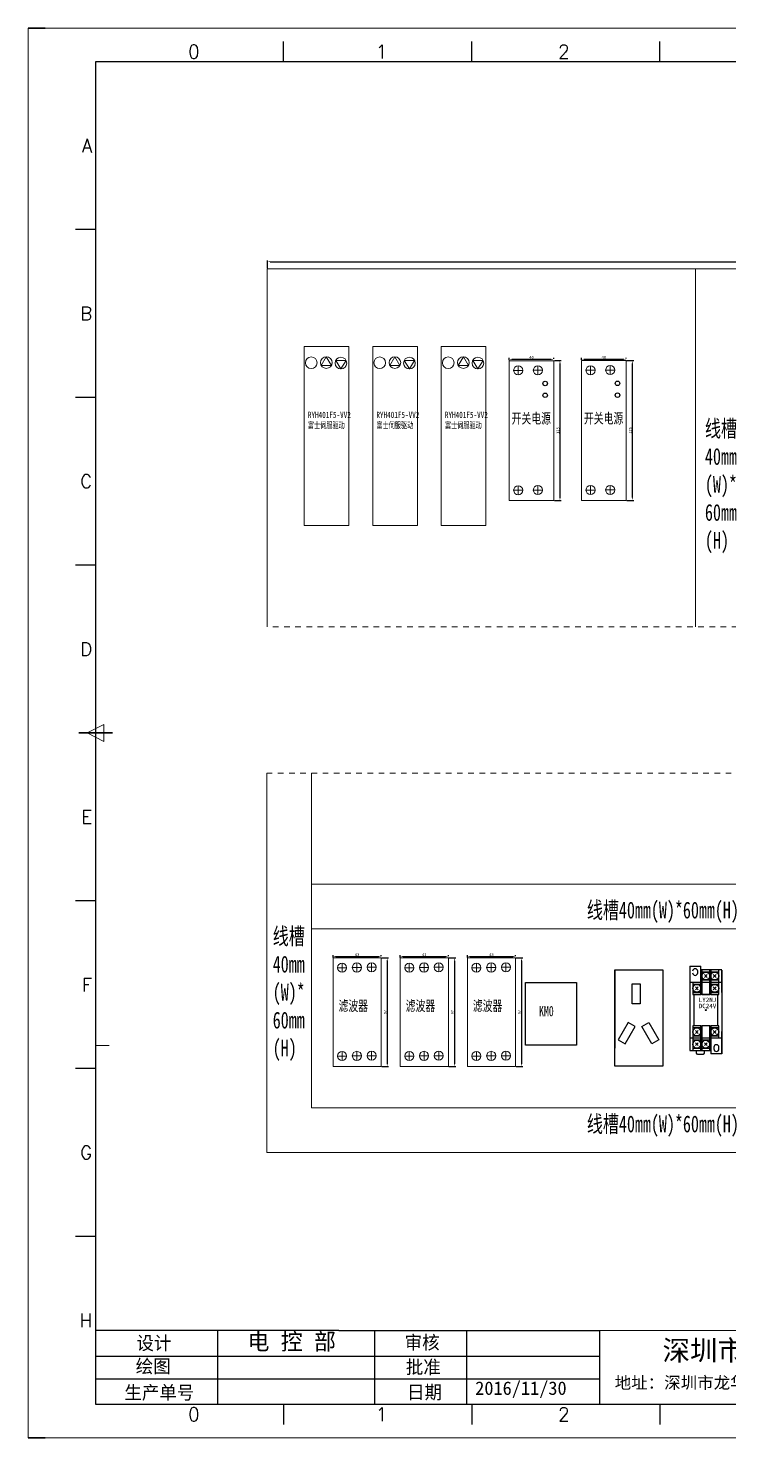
# Model space of a CAD drawing. Extents: x 35123 to 43919, y -4314 to -326.
# Drawn here: x 39867 to 40493, y -1586 to -326 of the extents above; entities that cross this region are included whole.
import ezdxf
from ezdxf.enums import TextEntityAlignment as Align

# ---------------------------------------------------------------- set-up
doc = ezdxf.new("R2010")
doc.units = 0
doc.header["$MEASUREMENT"] = 0
doc.linetypes.add('10', pattern=[20, 5, -5, 5, -5])
for name, color, linetype in [('AE_BOR', 1, 'Continuous'), ('DIM', 1, 'Continuous'), ('TEXT', 2, 'Continuous'), ('Z_OM_OUTLINE', 7, 'Continuous'), ('外形線', 7, 'Continuous'), ('细实线层', 7, 'Continuous')]:
    doc.layers.add(name, color=color, linetype=linetype)
doc.layers.add('標注', color=95, linetype='Continuous', lineweight=13)
doc.styles.add('ST', font='SimSun.ttf', dxfattribs={"width": 0.8, "height": 300})
doc.styles.add('WD', font='romans.shx', dxfattribs={"bigfont": 'gbcbig.shx'})
doc.styles.add('宋', font='SimSun.ttf', dxfattribs={"width": 0.7})
doc.dimstyles.new('AM_ISO', dxfattribs={"dimtxt": 2.5, "dimasz": 2.5, "dimexe": 1.25, "dimexo": 0.5, "dimgap": 0.5, "dimtad": 1, "dimdsep": 46, "dimtxsty": 'Standard', "dimcen": 0, "dimclrd": 5, "dimclre": 5, "dimclrt": 1, "dimadec": 0, "dimazin": 2, "dimtp": 0.1, "dimtm": 0.1, "dimtfac": 0.71, "dimtmove": 0, "dimatfit": 3, "dimfxl": 1, "dimtfillclr": 6, "dimlwd": -1, "dimlwe": -1, "dimarcsym": 0})

# ---------------------------------------------------------------- blocks, each defined once
blk = doc.blocks.new('gb_a2_a')
for p, q in [((584, 410), (25, 410)), ((25, 410), (25, 10)), ((25, 10), (584, 10))]:
    blk.add_line(p, q)
at = {"lineweight": 9, "ltscale": 0.1}
blk.add_line((25, 116.86), (29, 116.86), dxfattribs=at)
at = {"layer": 'AE_BOR', "lineweight": 30}
for p, q in [((10, 420), (4.93, 420)), ((4.93, 0), (10, 0))]:
    blk.add_line(p, q, dxfattribs=at)
at = {"layer": 'AE_BOR', "color": 1, "lineweight": 15}
for p, q in [((4.93, 420), (598.93, 420)), ((4.93, 0), (4.93, 420)), ((22.5, 210), (27.5, 212.5)), ((27.5, 207.5), (22.5, 210)), ((27.5, 212.5), (27.5, 207.5)), ((598.93, 0), (4.93, 0))]:
    blk.add_line(p, q, dxfattribs=at)
at = {"layer": 'AE_BOR'}
for p, q in [((81, 410), (81, 416)), ((137, 410), (137, 416)), ((193, 410), (193, 416)), ((25, 360), (19, 360)), ((25, 310), (19, 310)), ((25, 260), (19, 260)), ((25, 160), (19, 160)), ((25, 110), (19, 110)), ((25, 60), (19, 60)), ((81, 10), (81, 4)), ((137, 10), (137, 4)), ((193, 10), (193, 4))]:
    blk.add_line(p, q, dxfattribs=at)
at = {"layer": 'AE_BOR', "color": 2, "lineweight": 30}
blk.add_line((20, 210), (30, 210), dxfattribs=at)
at = {"layer": 'AE_BOR', "style": 'WD'}
for s, p in [('0', (54.27, 411)), ('1', (110.12, 411)), ('2', (164.42, 411)), ('0', (54.27, 5)), ('1', (110.12, 5)), ('2', (164.42, 5))]:
    blk.add_text(s, height=4, dxfattribs=at).set_placement(p, align=Align.CENTER)
for s, p in [('A', (24, 385)), ('B', (24, 335)), ('C', (24, 285)), ('D', (24, 235)), ('E', (24, 185)), ('F', (24, 135)), ('G', (24, 85)), ('H', (24, 35))]:
    blk.add_text(s, height=4, dxfattribs=at).set_placement(p, align=Align.MIDDLE_RIGHT)
blk = doc.blocks.new('*D99')
at = {"color": 5}
for p, q in [((40080.8, -540.9), (40080.8, -533.9)), ((40083.3, -535.1), (41458.3, -535.1)), ((41460.8, -540.9), (41460.8, -533.9))]:
    blk.add_line(p, q, dxfattribs=at)
at = {"color": 5, "lineweight": 0}
for points in [[(40083.3, -534.7), (40083.3, -535.5), (40080.8, -535.1)], [(41458.3, -534.7), (41458.3, -535.5), (41460.8, -535.1)]]:
    blk.add_solid(points, dxfattribs=at)
at = {"layer": 'Defpoints', "color": 0, "lineweight": 0}
for p in [(40080.8, -541.4), (41460.8, -535.1), (41460.8, -541.4)]:
    blk.add_point(p, dxfattribs=at)
at = {"color": 1, "lineweight": 0, "insert": (40770.8, -533.4), "char_height": 2.5, "attachment_point": 5}
blk.add_mtext('1380', dxfattribs=at)
blk = doc.blocks.new('*D138')
at = {"color": 5}
for p, q in [((40296.8, -623), (40296.8, -621)), ((40299.3, -622.3), (40334.3, -622.3)), ((40336.8, -621.8), (40336.8, -621))]:
    blk.add_line(p, q, dxfattribs=at)
at = {"color": 5, "lineweight": 0}
for points in [[(40299.3, -621.9), (40299.3, -622.7), (40296.8, -622.3)], [(40334.3, -621.9), (40334.3, -622.7), (40336.8, -622.3)]]:
    blk.add_solid(points, dxfattribs=at)
at = {"layer": 'Defpoints', "color": 0, "lineweight": 0}
for p in [(40296.8, -623.5), (40336.8, -622.3), (40336.8, -622.3)]:
    blk.add_point(p, dxfattribs=at)
at = {"color": 1, "lineweight": 0, "insert": (40316.8, -620.5), "char_height": 2.5, "attachment_point": 5}
blk.add_mtext('40', dxfattribs=at)
blk = doc.blocks.new('*D139')
at = {"color": 5}
for p, q in [((40337.3, -623.5), (40343.4, -623.5)), ((40342.2, -626), (40342.2, -746)), ((40337.3, -748.5), (40343.4, -748.5))]:
    blk.add_line(p, q, dxfattribs=at)
at = {"color": 5, "lineweight": 0}
for points in [[(40341.8, -626), (40342.6, -626), (40342.2, -623.5)], [(40341.8, -746), (40342.6, -746), (40342.2, -748.5)]]:
    blk.add_solid(points, dxfattribs=at)
at = {"layer": 'Defpoints', "color": 0, "lineweight": 0}
for p in [(40336.8, -623.5), (40336.8, -748.5), (40342.2, -748.5)]:
    blk.add_point(p, dxfattribs=at)
at = {"color": 1, "lineweight": 0, "insert": (40340.4, -686), "char_height": 2.5, "attachment_point": 5, "rotation": 90}
blk.add_mtext('125', dxfattribs=at)
blk = doc.blocks.new('*D140')
at = {"color": 5}
for p, q in [((40139.5, -1156.9), (40139.5, -1154.9)), ((40142, -1156.2), (40180, -1156.2)), ((40182.5, -1155.7), (40182.5, -1154.9))]:
    blk.add_line(p, q, dxfattribs=at)
at = {"color": 5, "lineweight": 0}
for points in [[(40142, -1155.7), (40142, -1156.6), (40139.5, -1156.2)], [(40180, -1155.7), (40180, -1156.6), (40182.5, -1156.2)]]:
    blk.add_solid(points, dxfattribs=at)
at = {"layer": 'Defpoints', "color": 0, "lineweight": 0}
for p in [(40139.5, -1157.4), (40182.5, -1156.2), (40182.5, -1156.2)]:
    blk.add_point(p, dxfattribs=at)
at = {"color": 1, "lineweight": 0, "insert": (40161, -1154.4), "char_height": 2.5, "attachment_point": 5}
blk.add_mtext('43', dxfattribs=at)
blk = doc.blocks.new('*D141')
at = {"color": 5}
for p, q in [((40183, -1157.4), (40189.1, -1157.4)), ((40187.9, -1159.9), (40187.9, -1251.9)), ((40183, -1254.4), (40189.1, -1254.4))]:
    blk.add_line(p, q, dxfattribs=at)
at = {"color": 5, "lineweight": 0}
for points in [[(40187.4, -1159.9), (40188.3, -1159.9), (40187.9, -1157.4)], [(40187.4, -1251.9), (40188.3, -1251.9), (40187.9, -1254.4)]]:
    blk.add_solid(points, dxfattribs=at)
at = {"layer": 'Defpoints', "color": 0, "lineweight": 0}
for p in [(40182.5, -1157.4), (40182.5, -1254.4), (40187.9, -1254.4)]:
    blk.add_point(p, dxfattribs=at)
at = {"color": 1, "lineweight": 0, "insert": (40186.1, -1205.9), "char_height": 2.5, "attachment_point": 5, "rotation": 90}
blk.add_mtext('97', dxfattribs=at)
blk = doc.blocks.new('*D142')
at = {"color": 5}
for p, q in [((40199.5, -1156.9), (40199.5, -1154.9)), ((40202, -1156.2), (40240, -1156.2)), ((40242.5, -1155.7), (40242.5, -1154.9))]:
    blk.add_line(p, q, dxfattribs=at)
at = {"color": 5, "lineweight": 0}
for points in [[(40202, -1155.7), (40202, -1156.6), (40199.5, -1156.2)], [(40240, -1155.7), (40240, -1156.6), (40242.5, -1156.2)]]:
    blk.add_solid(points, dxfattribs=at)
at = {"layer": 'Defpoints', "color": 0, "lineweight": 0}
for p in [(40199.5, -1157.4), (40242.5, -1156.2), (40242.5, -1156.2)]:
    blk.add_point(p, dxfattribs=at)
at = {"color": 1, "lineweight": 0, "insert": (40221, -1154.4), "char_height": 2.5, "attachment_point": 5}
blk.add_mtext('43', dxfattribs=at)
blk = doc.blocks.new('*D143')
at = {"color": 5}
for p, q in [((40243, -1157.4), (40249.1, -1157.4)), ((40247.9, -1159.9), (40247.9, -1251.9)), ((40243, -1254.4), (40249.1, -1254.4))]:
    blk.add_line(p, q, dxfattribs=at)
at = {"color": 5, "lineweight": 0}
for points in [[(40247.4, -1159.9), (40248.3, -1159.9), (40247.9, -1157.4)], [(40247.4, -1251.9), (40248.3, -1251.9), (40247.9, -1254.4)]]:
    blk.add_solid(points, dxfattribs=at)
at = {"layer": 'Defpoints', "color": 0, "lineweight": 0}
for p in [(40242.5, -1157.4), (40242.5, -1254.4), (40247.9, -1254.4)]:
    blk.add_point(p, dxfattribs=at)
at = {"color": 1, "lineweight": 0, "insert": (40246.1, -1205.9), "char_height": 2.5, "attachment_point": 5, "rotation": 90}
blk.add_mtext('97', dxfattribs=at)
blk = doc.blocks.new('*D144')
at = {"color": 5}
for p, q in [((40259.5, -1156.9), (40259.5, -1154.9)), ((40262, -1156.2), (40300, -1156.2)), ((40302.5, -1155.7), (40302.5, -1154.9))]:
    blk.add_line(p, q, dxfattribs=at)
at = {"color": 5, "lineweight": 0}
for points in [[(40262, -1155.7), (40262, -1156.6), (40259.5, -1156.2)], [(40300, -1155.7), (40300, -1156.6), (40302.5, -1156.2)]]:
    blk.add_solid(points, dxfattribs=at)
at = {"layer": 'Defpoints', "color": 0, "lineweight": 0}
for p in [(40259.5, -1157.4), (40302.5, -1156.2), (40302.5, -1156.2)]:
    blk.add_point(p, dxfattribs=at)
at = {"color": 1, "lineweight": 0, "insert": (40281, -1154.4), "char_height": 2.5, "attachment_point": 5}
blk.add_mtext('43', dxfattribs=at)
blk = doc.blocks.new('*D145')
at = {"color": 5}
for p, q in [((40303, -1157.4), (40309.1, -1157.4)), ((40307.9, -1159.9), (40307.9, -1251.9)), ((40303, -1254.4), (40309.1, -1254.4))]:
    blk.add_line(p, q, dxfattribs=at)
at = {"color": 5, "lineweight": 0}
for points in [[(40307.4, -1159.9), (40308.3, -1159.9), (40307.9, -1157.4)], [(40307.4, -1251.9), (40308.3, -1251.9), (40307.9, -1254.4)]]:
    blk.add_solid(points, dxfattribs=at)
at = {"layer": 'Defpoints', "color": 0, "lineweight": 0}
for p in [(40302.5, -1157.4), (40302.5, -1254.4), (40307.9, -1254.4)]:
    blk.add_point(p, dxfattribs=at)
at = {"color": 1, "lineweight": 0, "insert": (40306.1, -1205.9), "char_height": 2.5, "attachment_point": 5, "rotation": 90}
blk.add_mtext('97', dxfattribs=at)
blk = doc.blocks.new('*D147')
at = {"color": 5}
for p, q in [((40361.4, -622.9), (40361.4, -620.9)), ((40363.9, -622.2), (40398.9, -622.2)), ((40401.4, -621.7), (40401.4, -620.9))]:
    blk.add_line(p, q, dxfattribs=at)
at = {"color": 5, "lineweight": 0}
for points in [[(40363.9, -621.8), (40363.9, -622.6), (40361.4, -622.2)], [(40398.9, -621.8), (40398.9, -622.6), (40401.4, -622.2)]]:
    blk.add_solid(points, dxfattribs=at)
at = {"layer": 'Defpoints', "color": 0, "lineweight": 0}
for p in [(40361.4, -623.4), (40401.4, -622.2), (40401.4, -622.2)]:
    blk.add_point(p, dxfattribs=at)
at = {"color": 1, "lineweight": 0, "insert": (40381.4, -620.4), "char_height": 2.5, "attachment_point": 5}
blk.add_mtext('40', dxfattribs=at)
blk = doc.blocks.new('*D148')
at = {"color": 5}
for p, q in [((40401.9, -623.4), (40408.1, -623.4)), ((40406.8, -625.9), (40406.8, -745.9)), ((40401.9, -748.4), (40408.1, -748.4))]:
    blk.add_line(p, q, dxfattribs=at)
at = {"color": 5, "lineweight": 0}
for points in [[(40406.4, -625.9), (40407.2, -625.9), (40406.8, -623.4)], [(40406.4, -745.9), (40407.2, -745.9), (40406.8, -748.4)]]:
    blk.add_solid(points, dxfattribs=at)
at = {"layer": 'Defpoints', "color": 0, "lineweight": 0}
for p in [(40401.4, -623.4), (40401.4, -748.4), (40406.8, -748.4)]:
    blk.add_point(p, dxfattribs=at)
at = {"color": 1, "lineweight": 0, "insert": (40405.1, -685.9), "char_height": 2.5, "attachment_point": 5, "rotation": 90}
blk.add_mtext('125', dxfattribs=at)

msp = doc.modelspace()

# ---------------------------------------------------------------- linework, layer by layer
at = {"lineweight": 0}
for p, q in [((40080.758, -541.415), (41460.758, -541.415)), ((40463.254, -541.415), (40463.254, -861.415)), ((40113.703, -610.892), (40113.703, -770.892)), ((40153.703, -610.892), (40113.703, -610.892)), ((40153.703, -770.892), (40153.703, -610.892)), ((40174.9, -610.892), (40174.9, -770.892)), ((40214.9, -610.892), (40174.9, -610.892)), ((40214.9, -770.892), (40214.9, -610.892)), ((40236.098, -610.892), (40236.098, -770.892)), ((40276.098, -610.892), (40236.098, -610.892)), ((40276.098, -770.892), (40276.098, -610.892)), ((40133.499, -620.054), (40128.91, -627.734)), ((40128.91, -627.734), (40138.088, -627.734)), ((40133.499, -620.054), (40138.088, -627.734)), ((40141.931, -623.222), (40151.109, -623.222)), ((40146.52, -630.902), (40141.931, -623.222)), ((40146.52, -630.902), (40151.109, -623.222)), ((40194.697, -620.054), (40190.108, -627.734)), ((40190.108, -627.734), (40199.285, -627.734)), ((40194.697, -620.054), (40199.285, -627.734)), ((40203.129, -623.222), (40212.306, -623.222)), ((40207.718, -630.902), (40203.129, -623.222)), ((40207.718, -630.902), (40212.306, -623.222)), ((40255.895, -620.054), (40251.306, -627.734)), ((40251.306, -627.734), (40260.483, -627.734)), ((40255.895, -620.054), (40260.483, -627.734)), ((40264.327, -623.222), (40273.504, -623.222)), ((40268.915, -630.902), (40264.327, -623.222)), ((40268.915, -630.902), (40273.504, -623.222)), ((40296.802, -623.55), (40336.802, -623.55)), ((40296.802, -748.55), (40296.802, -623.55)), ((40304.888, -628.181), (40304.888, -636.298)), ((40322.463, -628.017), (40322.463, -636.134)), ((40336.802, -623.55), (40336.802, -748.55)), ((40361.421, -623.433), (40401.421, -623.433)), ((40361.421, -748.433), (40361.421, -623.433)), ((40369.507, -628.064), (40369.507, -636.182)), ((40387.082, -627.9), (40387.082, -636.018)), ((40401.421, -623.433), (40401.421, -748.433)), ((40300.829, -632.24), (40308.947, -632.24)), ((40318.404, -632.076), (40326.522, -632.076)), ((40365.449, -632.123), (40373.566, -632.123)), ((40383.024, -631.959), (40391.141, -631.959)), ((40300.829, -739.323), (40308.947, -739.323)), ((40304.888, -735.264), (40304.888, -743.381)), ((40318.404, -739.159), (40326.522, -739.159)), ((40322.463, -735.1), (40322.463, -743.217)), ((40365.449, -739.206), (40373.566, -739.206)), ((40369.507, -735.147), (40369.507, -743.265)), ((40383.024, -739.042), (40391.141, -739.042)), ((40387.082, -734.983), (40387.082, -743.101)), ((40336.802, -748.55), (40296.802, -748.55)), ((40401.421, -748.433), (40361.421, -748.433)), ((40113.703, -770.892), (40153.703, -770.892)), ((40174.9, -770.892), (40214.9, -770.892)), ((40236.098, -770.892), (40276.098, -770.892)), ((40080.258, -992.352), (40080.258, -1331.352)), ((40120.258, -1291.352), (40120.258, -992.352)), ((40120.258, -1091.352), (40835.826, -1091.352)), ((40120.258, -1131.352), (40666.739, -1131.352)), ((40139.516, -1157.409), (40182.516, -1157.409)), ((40139.516, -1254.409), (40139.516, -1157.409)), ((40182.516, -1157.409), (40182.516, -1254.409)), ((40199.516, -1157.409), (40242.516, -1157.409)), ((40199.516, -1254.409), (40199.516, -1157.409)), ((40242.516, -1157.409), (40242.516, -1254.409)), ((40259.516, -1157.409), (40302.516, -1157.409)), ((40259.516, -1254.409), (40259.516, -1157.409)), ((40302.516, -1157.409), (40302.516, -1254.409)), ((40143.543, -1166.098), (40151.66, -1166.098)), ((40147.602, -1162.04), (40147.602, -1170.157)), ((40156.714, -1165.934), (40164.831, -1165.934)), ((40160.772, -1161.876), (40160.772, -1169.993)), ((40169.884, -1165.77), (40178.002, -1165.77)), ((40173.943, -1161.712), (40173.943, -1169.829)), ((40203.543, -1166.098), (40211.66, -1166.098)), ((40207.602, -1162.04), (40207.602, -1170.157)), ((40216.714, -1165.934), (40224.831, -1165.934)), ((40220.772, -1161.876), (40220.772, -1169.993)), ((40229.884, -1165.77), (40238.002, -1165.77)), ((40233.943, -1161.712), (40233.943, -1169.829)), ((40263.543, -1166.098), (40271.66, -1166.098)), ((40267.602, -1162.04), (40267.602, -1170.157)), ((40276.714, -1165.934), (40284.831, -1165.934)), ((40280.772, -1161.876), (40280.772, -1169.993)), ((40289.884, -1165.77), (40298.002, -1165.77)), ((40293.943, -1161.712), (40293.943, -1169.829)), ((40143.543, -1245.087), (40151.66, -1245.087)), ((40147.602, -1241.028), (40147.602, -1249.146)), ((40156.714, -1244.923), (40164.831, -1244.923)), ((40160.772, -1240.864), (40160.772, -1248.981)), ((40169.884, -1244.759), (40178.002, -1244.759)), ((40173.943, -1240.7), (40173.943, -1248.817)), ((40203.543, -1245.087), (40211.66, -1245.087)), ((40207.602, -1241.028), (40207.602, -1249.146)), ((40216.714, -1244.923), (40224.831, -1244.923)), ((40220.772, -1240.864), (40220.772, -1248.981)), ((40229.884, -1244.759), (40238.002, -1244.759)), ((40233.943, -1240.7), (40233.943, -1248.817)), ((40263.543, -1245.087), (40271.66, -1245.087)), ((40267.602, -1241.028), (40267.602, -1249.146)), ((40276.714, -1244.923), (40284.831, -1244.923)), ((40280.772, -1240.864), (40280.772, -1248.981)), ((40289.884, -1244.759), (40298.002, -1244.759)), ((40293.943, -1240.7), (40293.943, -1248.817)), ((40182.516, -1254.409), (40139.516, -1254.409)), ((40242.516, -1254.409), (40199.516, -1254.409)), ((40302.516, -1254.409), (40259.516, -1254.409)), ((40680, -1291.352), (40120.258, -1291.352)), ((41460.758, -1331.352), (40080.258, -1331.352)), ((40380.258, -1331.352), (40080.258, -1331.352)), ((41460.758, -1331.352), (40080.258, -1331.352)), ((40380.258, -1331.352), (40080.258, -1331.352))]:
    msp.add_line(p, q, dxfattribs=at)
at = {"linetype": '10', "lineweight": 0}
for p, q in [((41460.758, -861.415), (40080.758, -861.415)), ((40080.258, -992.352), (41461.258, -992.352))]:
    msp.add_line(p, q, dxfattribs=at)
at = {"linetype": 'Continuous'}
for p, q in [((40391.223, -1238.091), (40391.223, -1168.091)), ((40391.223, -1168.091), (40391.223, -1238.091)), ((40486.733, -1168.237), (40486.733, -1243.237)), ((40461.733, -1189.987), (40461.733, -1217.987)), ((40483.233, -1189.987), (40461.733, -1189.987)), ((40483.233, -1217.987), (40483.233, -1189.987))]:
    msp.add_line(p, q, dxfattribs=at)
for p, q in [((40391.223, -1168.091), (40434.223, -1168.091)), ((40391.223, -1254.091), (40391.223, -1168.091)), ((40434.223, -1168.091), (40434.223, -1254.091)), ((40486.733, -1168.237), (40486.733, -1243.237)), ((40486.733, -1168.237), (40486.733, -1243.237)), ((40486.733, -1168.237), (40486.733, -1243.237)), ((40486.733, -1181.237), (40486.733, -1168.237)), ((40486.733, -1168.237), (40486.733, -1188.237)), ((40486.733, -1181.237), (40486.733, -1168.237)), ((40486.733, -1188.237), (40486.733, -1181.237)), ((40486.733, -1188.237), (40486.733, -1181.237)), ((40486.733, -1223.237), (40486.733, -1230.237)), ((40486.733, -1243.237), (40486.733, -1223.237)), ((40486.733, -1243.237), (40486.733, -1223.237)), ((40434.223, -1254.091), (40391.223, -1254.091)), ((40144.676, -1490.335), (39927.383, -1490.335)), ((39927.383, -1490.335), (39927.383, -1556.326)), ((40036.204, -1490.335), (40036.204, -1556.326)), ((40144.676, -1490.335), (40377.509, -1490.335)), ((40176.49, -1490.335), (40176.49, -1556.326)), ((40258.828, -1490.335), (40258.828, -1556.335)), ((40377.509, -1490.335), (40377.509, -1556.326)), ((39927.383, -1556.326), (41604.383, -1556.326))]:
    msp.add_line(p, q)
at = {"lineweight": 9, "ltscale": 0.1}
msp.add_line((40377.509, -1490.335), (40651.983, -1490.335), dxfattribs=at)
at = {"ltscale": 2}
for p, q in [((39927.383, -1513.386), (40377.509, -1513.206)), ((39927.383, -1533.479), (40377.509, -1533.479))]:
    msp.add_line(p, q, dxfattribs=at)
for points in [[(40311.274, -1179.491), (40356.874, -1179.491), (40356.874, -1235.491), (40311.274, -1235.491)], [(40406.723, -1180.43), (40413.93, -1180.43), (40413.93, -1198.431), (40406.723, -1198.431)], [(40409.444, -1218.686), (40403.202, -1215.082), (40394.201, -1230.671), (40400.443, -1234.275)], [(40415.346, -1218.686), (40421.588, -1215.082), (40430.589, -1230.671), (40424.347, -1234.275)]]:
    msp.add_lwpolyline(points, close=True)
at = {"lineweight": 0}
for centre, radius in [((40119.993, -625.407), 5.211), ((40133.499, -625.265), 5.211), ((40146.52, -625.691), 5.211), ((40181.191, -625.407), 5.211), ((40194.697, -625.265), 5.211), ((40207.718, -625.691), 5.211), ((40242.389, -625.407), 5.211), ((40255.895, -625.265), 5.211), ((40268.915, -625.691), 5.211), ((40304.888, -632.24), 4.059), ((40322.463, -632.076), 4.059), ((40369.507, -632.123), 4.059), ((40387.082, -631.959), 4.059), ((40304.888, -739.323), 4.059), ((40322.463, -739.159), 4.059), ((40369.507, -739.206), 4.059), ((40387.082, -739.042), 4.059), ((40147.602, -1166.098), 4.059), ((40160.772, -1165.934), 4.059), ((40173.943, -1165.77), 4.059), ((40207.602, -1166.098), 4.059), ((40220.772, -1165.934), 4.059), ((40233.943, -1165.77), 4.059), ((40267.602, -1166.098), 4.059), ((40280.772, -1165.934), 4.059), ((40293.943, -1165.77), 4.059), ((40147.602, -1245.087), 4.059), ((40160.772, -1244.923), 4.059), ((40173.943, -1244.759), 4.059), ((40207.602, -1245.087), 4.059), ((40220.772, -1244.923), 4.059), ((40233.943, -1244.759), 4.059), ((40267.602, -1245.087), 4.059), ((40280.772, -1244.923), 4.059), ((40293.943, -1244.759), 4.059)]:
    msp.add_circle(centre, radius, dxfattribs=at)
at = {"linetype": 'Continuous'}
for centre, radius in [((40328.983, -643.866), 2.01), ((40393.602, -643.749), 2.01), ((40328.983, -654.434), 2.01), ((40393.602, -654.317), 2.01), ((40472.483, -1203.987), 0.5)]:
    msp.add_circle(centre, radius, dxfattribs=at)
at = {"layer": 'DIM'}
msp.add_line((40486.733, -1168.237), (40486.733, -1243.237), dxfattribs=at)
at = {"layer": 'TEXT', "linetype": 'Continuous'}
for p, q in [((40391.223, -1168.091), (40391.223, -1238.091)), ((40486.733, -1168.237), (40486.733, -1238.237))]:
    msp.add_line(p, q, dxfattribs=at)
at = {"layer": 'Z_OM_OUTLINE'}
for p, q in [((40458.233, -1164.737), (40467.983, -1164.737)), ((40458.233, -1164.737), (40458.233, -1239.987)), ((40465.233, -1170.737), (40465.233, -1169.237)), ((40467.983, -1189.987), (40467.983, -1164.737)), ((40486.733, -1167.987), (40467.983, -1167.987)), ((40468.983, -1167.987), (40468.983, -1189.987)), ((40475.983, -1169.987), (40468.983, -1169.987)), ((40475.983, -1189.987), (40475.983, -1167.987)), ((40476.983, -1167.987), (40476.983, -1189.987)), ((40483.983, -1169.987), (40476.983, -1169.987)), ((40483.983, -1189.987), (40483.983, -1167.987)), ((40458.233, -1178.987), (40486.733, -1178.987)), ((40460.983, -1178.987), (40460.983, -1189.987)), ((40467.983, -1180.987), (40460.983, -1180.987)), ((40465.794, -1185.797), (40463.173, -1183.176)), ((40463.173, -1185.797), (40465.794, -1183.176)), ((40468.983, -1176.987), (40475.983, -1176.987)), ((40471.173, -1174.797), (40473.794, -1172.176)), ((40473.794, -1174.797), (40471.173, -1172.176)), ((40476.983, -1176.987), (40483.983, -1176.987)), ((40483.983, -1180.987), (40476.983, -1180.987)), ((40481.794, -1174.797), (40479.173, -1172.176)), ((40479.173, -1174.797), (40481.794, -1172.176)), ((40481.794, -1185.797), (40479.173, -1183.176)), ((40479.173, -1185.797), (40481.794, -1183.176)), ((40460.983, -1187.987), (40467.983, -1187.987)), ((40460.983, -1189.987), (40467.983, -1189.987)), ((40468.983, -1189.987), (40475.983, -1189.987)), ((40476.983, -1187.987), (40483.983, -1187.987)), ((40476.983, -1189.987), (40483.983, -1189.987)), ((40467.983, -1217.987), (40460.983, -1217.987)), ((40460.983, -1217.987), (40460.983, -1239.987)), ((40467.983, -1219.987), (40460.983, -1219.987)), ((40465.794, -1224.797), (40463.173, -1222.176)), ((40463.173, -1224.797), (40465.794, -1222.176)), ((40467.983, -1239.987), (40467.983, -1217.987)), ((40475.983, -1217.987), (40468.983, -1217.987)), ((40468.983, -1217.987), (40468.983, -1239.987)), ((40475.983, -1239.987), (40475.983, -1217.987)), ((40483.983, -1217.987), (40476.983, -1217.987)), ((40476.983, -1217.987), (40476.983, -1243.237)), ((40483.983, -1219.987), (40476.983, -1219.987)), ((40481.794, -1224.797), (40479.173, -1222.176)), ((40479.173, -1224.797), (40481.794, -1222.176)), ((40483.983, -1228.987), (40483.983, -1217.987)), ((40486.733, -1228.987), (40458.233, -1228.987)), ((40460.983, -1226.987), (40467.983, -1226.987)), ((40467.983, -1230.987), (40460.983, -1230.987)), ((40465.794, -1235.797), (40463.173, -1233.176)), ((40463.173, -1235.797), (40465.794, -1233.176)), ((40475.983, -1230.987), (40468.983, -1230.987)), ((40473.794, -1235.797), (40471.173, -1233.176)), ((40471.173, -1235.797), (40473.794, -1233.176)), ((40476.983, -1226.987), (40483.983, -1226.987)), ((40458.233, -1239.987), (40476.983, -1239.987)), ((40460.983, -1237.987), (40467.983, -1237.987)), ((40464.108, -1242.587), (40464.108, -1239.987)), ((40465.108, -1243.587), (40464.108, -1242.587)), ((40470.108, -1243.587), (40465.108, -1243.587)), ((40468.983, -1237.987), (40475.983, -1237.987)), ((40471.108, -1242.587), (40470.108, -1243.587)), ((40471.108, -1239.987), (40471.108, -1242.587)), ((40486.733, -1243.237), (40476.983, -1243.237)), ((40479.733, -1237.237), (40479.733, -1238.737)), ((40484.233, -1238.737), (40484.233, -1237.237))]:
    msp.add_line(p, q, dxfattribs=at)
for centre in [(40472.483, -1173.487), (40480.483, -1173.487), (40464.483, -1184.487), (40480.483, -1184.487), (40464.483, -1223.487), (40480.483, -1223.487), (40464.483, -1234.487), (40472.483, -1234.487)]:
    msp.add_circle(centre, 3.498, dxfattribs=at)
for centre, start, end in [((40462.983, -1169.237), 0, 180), ((40462.983, -1170.737), 180, 0), ((40481.983, -1237.237), 0, 180), ((40481.983, -1238.737), 180, 0)]:
    msp.add_arc(centre, 2.25, start, end, dxfattribs=at)
at = {"layer": '標注'}
msp.add_line((40483.233, -1217.987), (40461.733, -1217.987), dxfattribs=at)
at = {"layer": '细实线层', "lineweight": 0}
msp.add_line((40080.758, -541.415), (40080.758, -861.415), dxfattribs=at)

# ---------------------------------------------------------------- block references
at = {"xscale": 3, "yscale": 3, "zscale": 3}
msp.add_blockref('gb_a2_a', (39852.383, -1586.326), dxfattribs=at)

# ---------------------------------------------------------------- texts
at = {"lineweight": 0, "attachment_point": 1, "style": '宋'}
for s, insert, char_height, width in [('RYH401F5-VV2富士伺服驱动 ', (40117.003, -669.129), 5.6, 37.18515), ('RYH401F5-VV2富士伺服驱动 ', (40178.2, -669.129), 5.6, 37.18515), ('RYH401F5-VV2富士伺服驱动 ', (40239.398, -669.129), 5.6, 37.18515), ('线槽\\P40mm\\P(W)*\\P60mm\\P(H)', (40471.714, -676.614), 15, 91.14982), ('线槽40mm(W)*60mm(H)', (40366.236, -1107.075), 15, 185.19818), ('线槽\\P40mm\\P(W)*\\P60mm\\P(H)', (40085.622, -1130.43), 15, 91.14982), ('线槽40mm(W)*60mm(H)', (40366.236, -1298.227), 15, 185.19818)]:
    msp.add_mtext(s, dxfattribs=dict(at, insert=insert, char_height=char_height, width=width))
at = {"ltscale": 2, "attachment_point": 1}
for s, insert, char_height, width in [('设计', (39963.865, -1495.603), 12, 58.03508), ('电 控 部', (40063.148, -1492.686), 15, 104.49408), ('审核', (40203.479, -1495.07), 12, 76.52238), ('{\\C256;绘图}', (39963.244, -1516.386), 12, 58.03508), ('批准', (40204.475, -1517.05), 12, 76.52238), ('2016/11/30', (40266.507, -1535.937), 12, 76.52238), ('生产单号', (39953.128, -1539.88), 12, 75.4601), ('日期', (40205.627, -1539.565), 12, 76.52238)]:
    msp.add_mtext(s, dxfattribs=dict(at, insert=insert, char_height=char_height, width=width))
at = {"attachment_point": 7}
for s, insert, char_height, width in [('{\\fSimSun|b0|i0|c134|p2;深圳市卓誉自动化科技有限公司}', (40433.82, -1519.166), 18, 403.38831), ('{\\fSimSun|b0|i0|c134|p2;地址：深圳市龙华区大浪华宁路52号恒昌荣(星辉)科技园B栋1/3楼}', (40391.101, -1545.321), 10.8, 473.59562)]:
    msp.add_mtext(s, dxfattribs=dict(at, insert=insert, char_height=char_height, width=width))
at = {"layer": 'TEXT', "color": 0, "style": 'ST', "width": 0.7}
for s, p in [('开关电源', (40298.978, -679.73)), ('开关电源', (40363.598, -679.614)), ('滤波器', (40144.375, -1204.767)), ('滤波器', (40204.375, -1204.767)), ('滤波器', (40264.375, -1204.767)), ('KM0', (40323.482, -1209.477))]:
    msp.add_text(s, height=9.216, dxfattribs=at).set_placement(p)
at = {"layer": '外形線', "linetype": 'ByBlock', "ltscale": 8, "char_height": 4, "attachment_point": 1}
for s, insert in [('{\\fSimSun|b0|i0|c134|p2;\\C0;LY2NJ}', (40466.196, -1192.775)), ('{\\C0;DC24V}', (40466.196, -1198.314))]:
    msp.add_mtext(s, dxfattribs=dict(at, insert=insert))

# ---------------------------------------------------------------- dimensions: what is measured, and where the dimension line sits
at = {"lineweight": 0}
for base, p1, p2, picture, middle in [((41460.758, -535.133), (40080.758, -541.415), (41460.758, -541.415), '*D99', (40770.758, -533.383)), ((40336.802, -622.3), (40296.802, -623.55), (40336.802, -622.3), '*D138', (40316.802, -620.55)), ((40401.421, -622.183), (40361.421, -623.433), (40401.421, -622.183), '*D147', (40381.421, -620.433)), ((40182.516, -1156.159), (40139.516, -1157.409), (40182.516, -1156.159), '*D140', (40161.016, -1154.409)), ((40242.516, -1156.159), (40199.516, -1157.409), (40242.516, -1156.159), '*D142', (40221.016, -1154.409)), ((40302.516, -1156.159), (40259.516, -1157.409), (40302.516, -1156.159), '*D144', (40281.016, -1154.409))]:
    dim = msp.add_linear_dim(base=base, p1=p1, p2=p2, dimstyle='AM_ISO', dxfattribs=at)
    dim.commit()
    dim.dimension.update_dxf_attribs({"geometry": picture, "text_midpoint": middle})
for base, p1, p2, picture, middle in [((40342.2, -748.55), (40336.802, -623.55), (40336.802, -748.55), '*D139', (40340.45, -686.05)), ((40406.819, -748.433), (40401.421, -623.433), (40401.421, -748.433), '*D148', (40405.069, -685.933)), ((40187.866, -1254.409), (40182.516, -1157.409), (40182.516, -1254.409), '*D141', (40186.116, -1205.909)), ((40247.866, -1254.409), (40242.516, -1157.409), (40242.516, -1254.409), '*D143', (40246.116, -1205.909)), ((40307.866, -1254.409), (40302.516, -1157.409), (40302.516, -1254.409), '*D145', (40306.116, -1205.909))]:
    dim = msp.add_linear_dim(base=base, p1=p1, p2=p2, angle=90, dimstyle='AM_ISO', dxfattribs=at)
    dim.commit()
    dim.dimension.update_dxf_attribs({"geometry": picture, "text_midpoint": middle})

doc.saveas('drawing.dxf')
